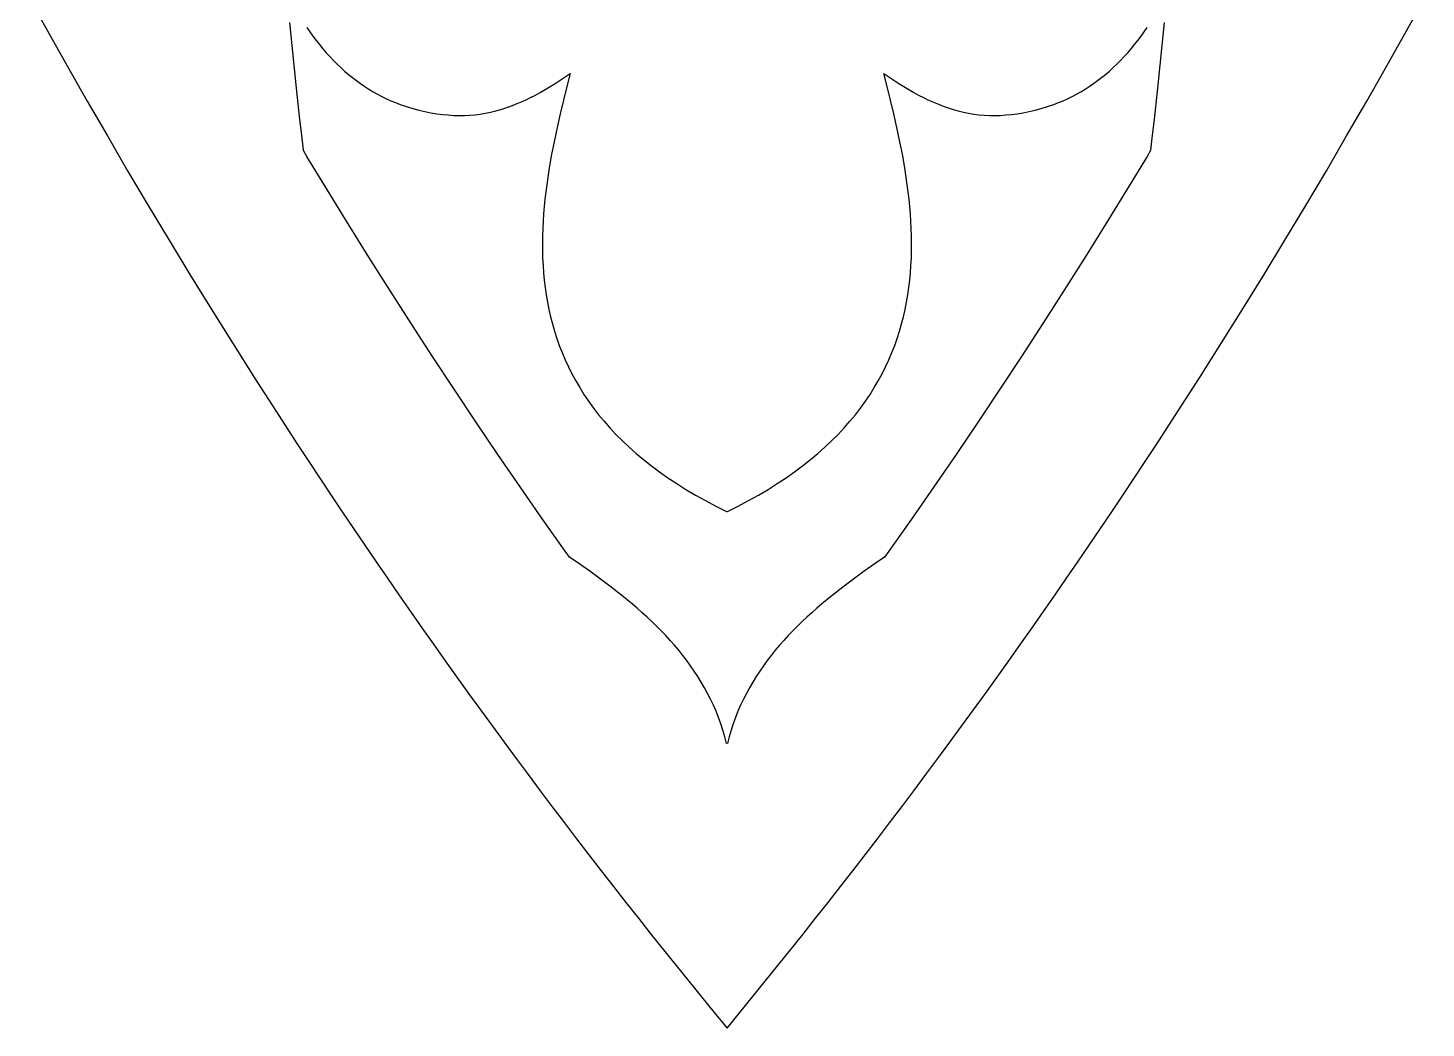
# Model space of a CAD drawing. Extents: x -204 to 204, y -600 to 600.
# Drawn here: x -86.7 to 86.7, y -600 to -475.9 of the extents above; entities that cross this region are included whole.
import ezdxf

# ---------------------------------------------------------------- set-up
doc = ezdxf.new("R2010")
doc.units = 0
doc.header["$MEASUREMENT"] = 0
doc.layers.add('LAYER_1', color=18, linetype='CONTINUOUS')

msp = doc.modelspace()

# ---------------------------------------------------------------- linework, layer by layer
at = {"layer": 'LAYER_1'}
for points in [[(-86.72, -471.91), (-84.29, -476.29), (-81.84, -480.65), (-79.37, -485), (-76.87, -489.33), (-74.35, -493.65), (-71.8, -497.95), (-69.22, -502.24), (-66.63, -506.51), (-64, -510.76), (-61.35, -515), (-58.68, -519.22), (-55.98, -523.43), (-53.26, -527.62), (-51.89, -529.71), (-50.51, -531.79), (-49.13, -533.87), (-47.74, -535.95), (-46.35, -538.02), (-44.94, -540.08), (-43.54, -542.15), (-42.12, -544.2), (-40.7, -546.26), (-39.27, -548.31), (-37.84, -550.35), (-36.4, -552.39), (-34.96, -554.43), (-33.51, -556.46), (-32.05, -558.49), (-30.58, -560.51), (-29.11, -562.53), (-27.64, -564.54), (-26.15, -566.55), (-24.67, -568.56), (-23.17, -570.56), (-21.67, -572.55), (-20.16, -574.55), (-18.65, -576.53), (-17.13, -578.51), (-15.6, -580.49), (-14.07, -582.46), (-12.53, -584.43), (-10.99, -586.39), (-9.44, -588.35), (-7.88, -590.31), (-6.32, -592.25), (-4.75, -594.2), (-3.17, -596.14), (-1.59, -598.07), (0, -600), (1.59, -598.07), (3.17, -596.14), (4.75, -594.2), (6.32, -592.25), (7.88, -590.31), (9.44, -588.35), (10.99, -586.39), (12.53, -584.43), (14.07, -582.46), (15.6, -580.49), (17.13, -578.51), (18.65, -576.53), (20.16, -574.55), (21.67, -572.55), (23.17, -570.56), (24.67, -568.56), (26.15, -566.55), (27.64, -564.54), (29.11, -562.53), (30.58, -560.51), (32.05, -558.49), (33.51, -556.46), (34.96, -554.43), (36.4, -552.39), (37.84, -550.35), (39.27, -548.31), (40.7, -546.26), (42.12, -544.2), (43.54, -542.15), (44.94, -540.08), (46.35, -538.02), (47.74, -535.95), (49.13, -533.87), (50.51, -531.79), (51.89, -529.71), (53.26, -527.62), (55.98, -523.43), (58.68, -519.22), (61.35, -515), (64, -510.76), (66.63, -506.51), (69.22, -502.24), (71.8, -497.95), (74.35, -493.65), (76.87, -489.33), (79.37, -485), (81.84, -480.65), (84.29, -476.29), (86.72, -471.91)], [(54.25, -475.24), (53.42, -483.39), (52.99, -487.3), (52.76, -489.22), (52.52, -491.11), (52.51, -491.22), (52.11, -491.89), (49.57, -496.06), (47.01, -500.22), (44.42, -504.35), (41.82, -508.47), (39.18, -512.58), (36.52, -516.67), (33.84, -520.74), (31.14, -524.79), (28.41, -528.83), (25.65, -532.85), (22.88, -536.86), (20.07, -540.84), (19.55, -541.58), (18.39, -542.38), (17.03, -543.34), (15.68, -544.32), (14.35, -545.32), (13.05, -546.34), (12.4, -546.86), (11.77, -547.39), (11.14, -547.93), (10.53, -548.47), (9.92, -549.02), (9.32, -549.58), (8.74, -550.15), (8.16, -550.73), (7.6, -551.32), (7.05, -551.91), (6.52, -552.52), (5.99, -553.14), (5.49, -553.77), (5, -554.41), (4.52, -555.06), (4.06, -555.72), (3.62, -556.39), (3.19, -557.08), (2.79, -557.78), (2.4, -558.49), (2.03, -559.22), (1.69, -559.96), (1.36, -560.71), (1.05, -561.48), (0.77, -562.26), (0.51, -563.05), (0.28, -563.86), (0.06, -564.69), (0.06, -564.67), (0.06, -564.69), (0.05, -564.67), (0, -564.69), (-0.05, -564.67), (-0.06, -564.69), (-0.06, -564.67), (-0.06, -564.69), (-0.28, -563.86), (-0.51, -563.05), (-0.77, -562.26), (-1.05, -561.48), (-1.36, -560.71), (-1.69, -559.96), (-2.03, -559.22), (-2.4, -558.49), (-2.79, -557.78), (-3.19, -557.08), (-3.62, -556.39), (-4.06, -555.72), (-4.52, -555.06), (-5, -554.41), (-5.49, -553.77), (-5.99, -553.14), (-6.52, -552.52), (-7.05, -551.91), (-7.6, -551.32), (-8.16, -550.73), (-8.74, -550.15), (-9.32, -549.58), (-9.92, -549.02), (-10.53, -548.47), (-11.14, -547.93), (-11.77, -547.39), (-12.4, -546.86), (-13.05, -546.34), (-14.35, -545.32), (-15.68, -544.32), (-17.03, -543.34), (-18.39, -542.38), (-19.55, -541.58), (-20.07, -540.84), (-22.88, -536.86), (-25.65, -532.85), (-28.41, -528.83), (-31.14, -524.79), (-33.84, -520.74), (-36.52, -516.67), (-39.18, -512.58), (-41.82, -508.47), (-44.42, -504.35), (-47.01, -500.22), (-49.57, -496.06), (-52.11, -491.89), (-52.51, -491.22), (-52.52, -491.11), (-52.76, -489.22), (-52.99, -487.3), (-53.42, -483.39), (-54.25, -475.24)], [(-52.14, -475.87), (-51.76, -476.42), (-51.37, -476.96), (-50.97, -477.49), (-50.56, -478), (-50.15, -478.51), (-49.72, -479), (-49.28, -479.48), (-48.83, -479.95), (-48.38, -480.41), (-47.91, -480.85), (-47.44, -481.28), (-46.96, -481.69), (-46.47, -482.09), (-45.97, -482.47), (-45.46, -482.84), (-44.94, -483.2), (-44.42, -483.53), (-43.89, -483.85), (-43.35, -484.16), (-42.8, -484.44), (-42.25, -484.71), (-41.69, -484.96), (-41.12, -485.19), (-40.55, -485.41), (-39.76, -485.67), (-38.98, -485.91), (-38.22, -486.12), (-37.47, -486.3), (-36.73, -486.45), (-36.01, -486.57), (-35.3, -486.67), (-34.6, -486.73), (-33.91, -486.78), (-33.23, -486.79), (-32.56, -486.78), (-31.9, -486.75), (-31.24, -486.69), (-30.6, -486.61), (-29.96, -486.51), (-29.32, -486.38), (-28.69, -486.23), (-28.07, -486.05), (-27.45, -485.86), (-26.83, -485.64), (-26.22, -485.4), (-25.61, -485.15), (-24.99, -484.87), (-24.38, -484.58), (-23.77, -484.26), (-23.16, -483.93), (-22.55, -483.58), (-21.94, -483.21), (-21.32, -482.82), (-20.7, -482.42), (-19.45, -481.57), (-19.87, -483.21), (-20.28, -484.88), (-20.69, -486.58), (-21.08, -488.3), (-21.45, -490.04), (-21.8, -491.81), (-22.1, -493.59), (-22.24, -494.48), (-22.37, -495.38), (-22.49, -496.28), (-22.59, -497.19), (-22.68, -498.1), (-22.75, -499.01), (-22.82, -499.92), (-22.86, -500.83), (-22.89, -501.74), (-22.9, -502.65), (-22.89, -503.57), (-22.87, -504.48), (-22.82, -505.4), (-22.76, -506.31), (-22.67, -507.22), (-22.56, -508.13), (-22.43, -509.04), (-22.27, -509.95), (-22.09, -510.85), (-21.89, -511.75), (-21.66, -512.65), (-21.4, -513.55), (-21.11, -514.44), (-20.8, -515.33), (-20.46, -516.21), (-20.08, -517.09), (-19.68, -517.96), (-19.24, -518.83), (-18.77, -519.69), (-18.27, -520.55), (-17.74, -521.4), (-17.17, -522.24), (-16.56, -523.08), (-15.92, -523.91), (-15.24, -524.73), (-14.52, -525.55), (-13.77, -526.35), (-12.97, -527.15), (-12.14, -527.94), (-11.26, -528.71), (-10.34, -529.48), (-9.38, -530.24), (-8.38, -530.99), (-7.33, -531.73), (-6.24, -532.46), (-5.1, -533.17), (-3.91, -533.88), (-2.68, -534.57), (-1.39, -535.25), (-0.06, -535.92), (-0.06, -535.91), (-0.06, -535.92), (-0.05, -535.91), (0, -535.92), (0.05, -535.91), (0.06, -535.92), (0.06, -535.91), (0.06, -535.92), (1.39, -535.25), (2.68, -534.57), (3.91, -533.88), (5.1, -533.17), (6.24, -532.46), (7.33, -531.73), (8.38, -530.99), (9.38, -530.24), (10.34, -529.48), (11.26, -528.71), (12.14, -527.94), (12.97, -527.15), (13.77, -526.35), (14.52, -525.55), (15.24, -524.73), (15.92, -523.91), (16.56, -523.08), (17.17, -522.24), (17.74, -521.4), (18.27, -520.55), (18.77, -519.69), (19.24, -518.83), (19.68, -517.96), (20.08, -517.09), (20.46, -516.21), (20.8, -515.33), (21.11, -514.44), (21.4, -513.55), (21.66, -512.65), (21.89, -511.75), (22.09, -510.85), (22.27, -509.95), (22.43, -509.04), (22.56, -508.13), (22.67, -507.22), (22.76, -506.31), (22.82, -505.4), (22.87, -504.48), (22.89, -503.57), (22.9, -502.65), (22.89, -501.74), (22.86, -500.83), (22.82, -499.92), (22.75, -499.01), (22.68, -498.1), (22.59, -497.19), (22.49, -496.28), (22.37, -495.38), (22.24, -494.48), (22.1, -493.59), (21.8, -491.81), (21.45, -490.04), (21.08, -488.3), (20.69, -486.58), (20.28, -484.88), (19.87, -483.21), (19.45, -481.57), (20.7, -482.42), (21.32, -482.82), (21.94, -483.21), (22.55, -483.58), (23.16, -483.93), (23.77, -484.26), (24.38, -484.58), (24.99, -484.87), (25.61, -485.15), (26.22, -485.4), (26.83, -485.64), (27.45, -485.86), (28.07, -486.05), (28.69, -486.23), (29.32, -486.38), (29.96, -486.51), (30.6, -486.61), (31.24, -486.69), (31.9, -486.75), (32.56, -486.78), (33.23, -486.79), (33.91, -486.78), (34.6, -486.73), (35.3, -486.67), (36.01, -486.57), (36.73, -486.45), (37.47, -486.3), (38.22, -486.12), (38.98, -485.91), (39.76, -485.67), (40.55, -485.41), (41.12, -485.19), (41.69, -484.96), (42.25, -484.71), (42.8, -484.44), (43.35, -484.16), (43.89, -483.85), (44.42, -483.53), (44.94, -483.2), (45.46, -482.84), (45.97, -482.47), (46.47, -482.09), (46.96, -481.69), (47.44, -481.28), (47.91, -480.85), (48.38, -480.41), (48.83, -479.95), (49.28, -479.48), (49.72, -479), (50.15, -478.51), (50.56, -478), (50.97, -477.49), (51.37, -476.96), (51.76, -476.42), (52.14, -475.87)]]:
    msp.add_lwpolyline(points, dxfattribs=at)

doc.saveas('drawing.dxf')
